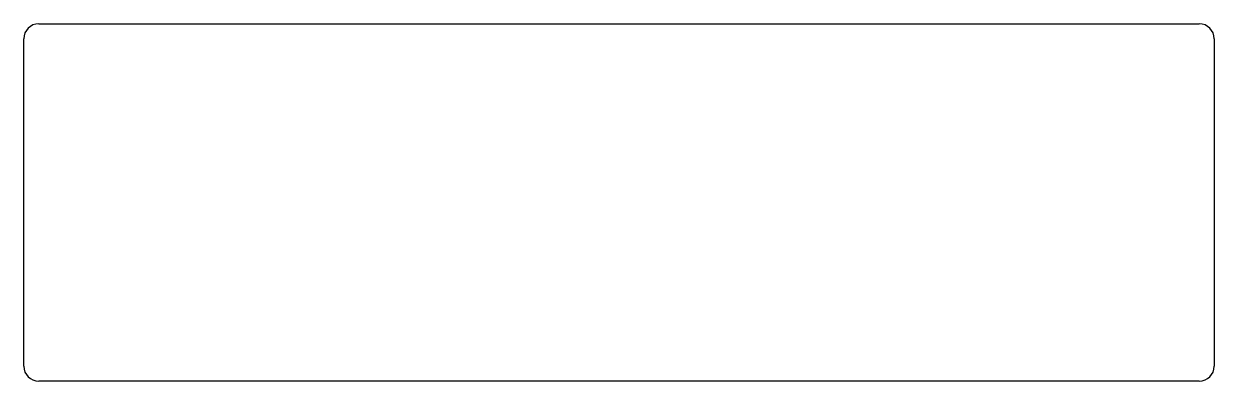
# Model space of a CAD drawing. Extents: x -32.5 to -12.5, y 282.8 to 288.8.
import ezdxf

# ---------------------------------------------------------------- set-up
doc = ezdxf.new("R2010")
doc.units = 0
doc.layers.get('0').update_dxf_attribs({"linetype": 'CONTINUOUS'})

msp = doc.modelspace()

# ---------------------------------------------------------------- linework, layer by layer
for p, q in [((-32.207, 288.814), (-12.707, 288.814)), ((-32.457, 283.064), (-32.457, 288.564)), ((-12.457, 288.564), (-12.457, 283.064)), ((-12.707, 282.814), (-32.207, 282.814))]:
    msp.add_line(p, q)
for centre, start, end in [((-32.207, 288.564), 90, 180), ((-12.707, 288.564), 0, 90), ((-32.207, 283.064), 180, 270), ((-12.707, 283.064), 270, 0)]:
    msp.add_arc(centre, 0.25, start, end)

doc.saveas('drawing.dxf')
